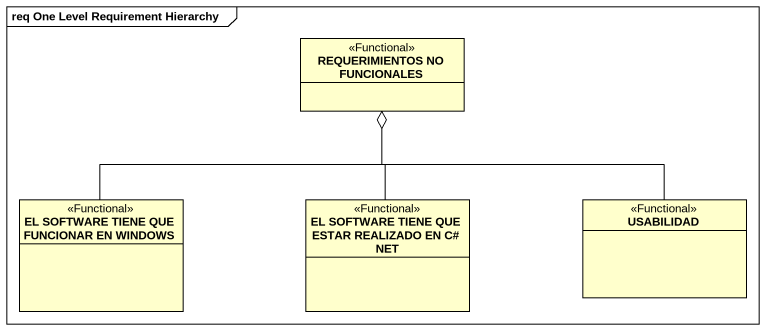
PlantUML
@startuml
mainframe req One Level Requirement Hierarchy
hide circle
hide empty members
class "REQUERIMIENTOS NO FUNCIONALES" as REQUERIMIENTOS_NO <<Functional>>
class "EL SOFTWARE TIENE QUE FUNCIONAR EN WINDOWS" as EL_SOFTWARE_TIENE_QUE <<Functional>>
class "EL SOFTWARE TIENE QUE ESTAR REALIZADO EN C# NET" as EL_SOFTWARE_TIENE_QUE_ESTAR <<Functional>>
class USABILIDAD <<Functional>>
EL_SOFTWARE_TIENE_QUE -up-o REQUERIMIENTOS_NO
EL_SOFTWARE_TIENE_QUE_ESTAR -up-o REQUERIMIENTOS_NO
USABILIDAD -up-o REQUERIMIENTOS_NO
@enduml
